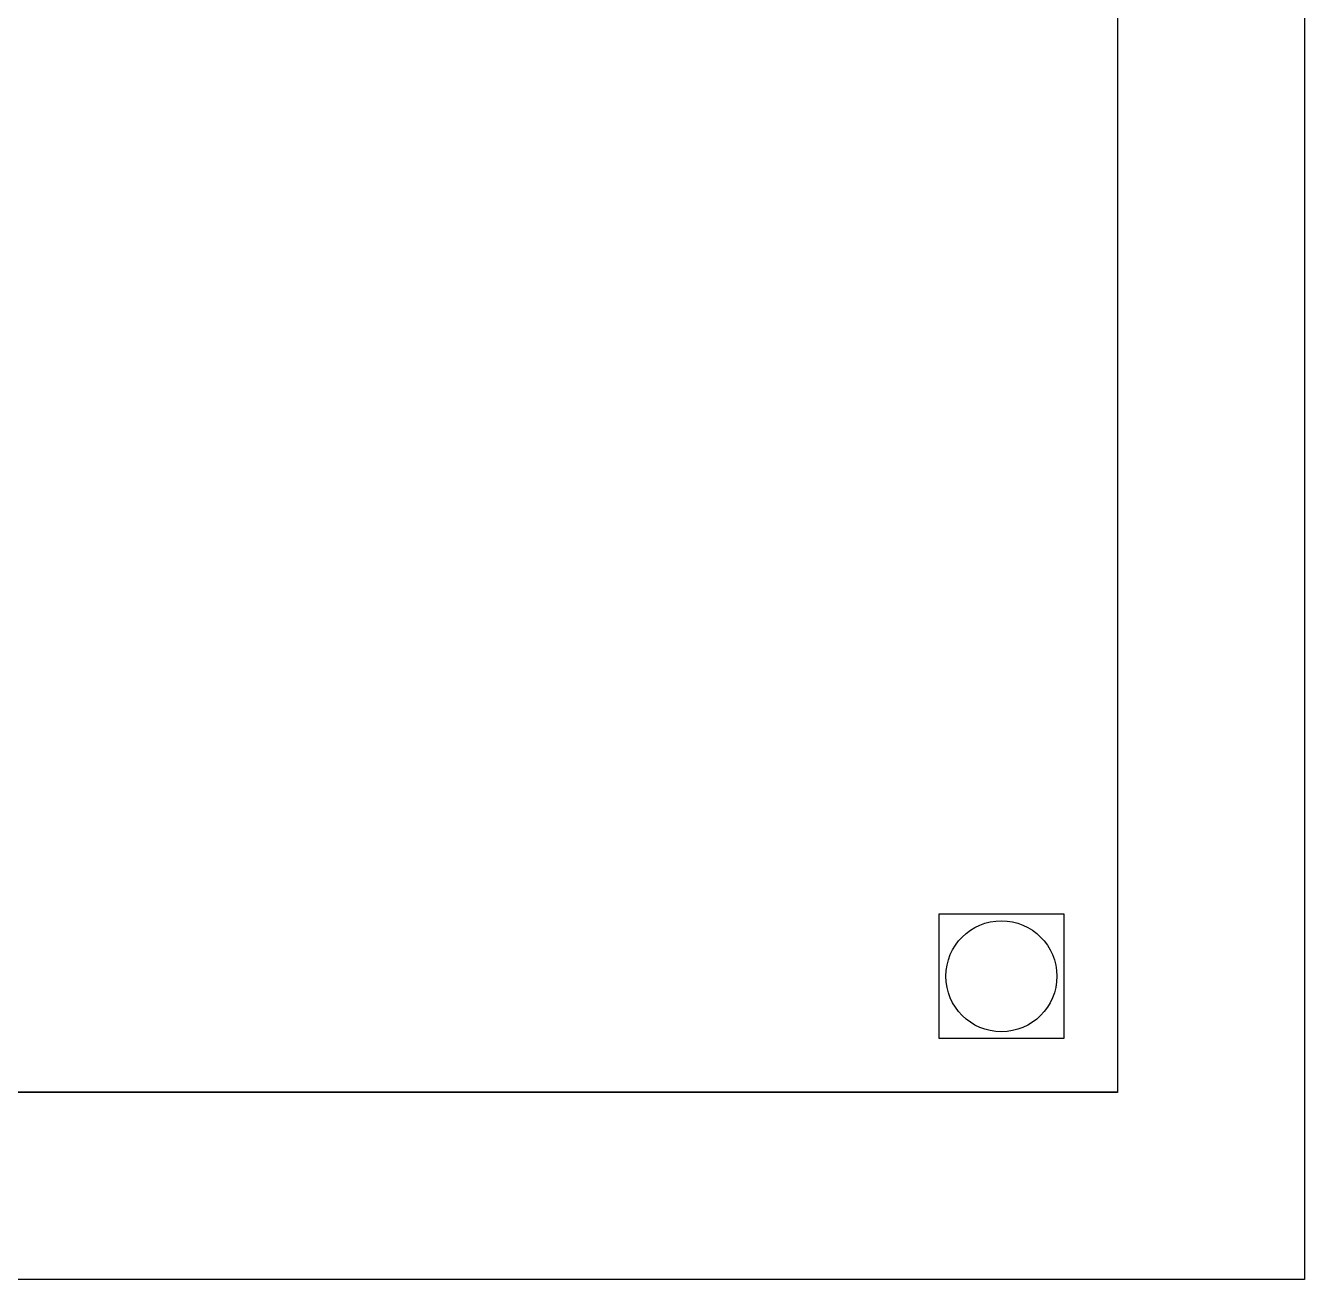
# Model space of a CAD drawing. Extents: x -4409 to 83729, y -39415 to 28842.
# Drawn here: x -563 to 463, y 19833 to 20838 of the extents above; entities that cross this region are included whole.
import ezdxf

# ---------------------------------------------------------------- set-up
doc = ezdxf.new("R2010")
doc.units = 0
doc.layers.add('WWW_CADBLOCKSFREE_COM', color=7, linetype='CONTINUOUS')

msp = doc.modelspace()

# ---------------------------------------------------------------- linework, layer by layer
at = {"layer": 'WWW_CADBLOCKSFREE_COM'}
for p, q in [((462.529, 21632.608), (462.529, 20242.608)), ((462.529, 20242.608), (462.529, 19832.608)), ((462.529, 19832.608), (-2087.471, 19832.608))]:
    msp.add_line(p, q, dxfattribs=at)
at = {"layer": 'WWW_CADBLOCKSFREE_COM', "color": 8}
msp.add_lwpolyline([(-1937.471, 21482.67), (312.529, 21482.67), (312.529, 19982.67), (-1937.471, 19982.67)], close=True, dxfattribs=at)
at = {"layer": 'WWW_CADBLOCKSFREE_COM'}
msp.add_lwpolyline([(-1937.471, 21482.608), (312.529, 21482.608), (312.529, 20242.608), (312.529, 19982.608), (-1937.471, 19982.608), (-1937.471, 21482.608)], dxfattribs=at)
at = {"layer": 'WWW_CADBLOCKSFREE_COM', "color": 7}
msp.add_lwpolyline([(169.47, 20125.731), (269.47, 20125.731), (269.47, 20025.731), (169.47, 20025.731), (169.47, 20125.731)], dxfattribs=at)
msp.add_circle((219.47, 20075.731), 44.482, dxfattribs=at)

doc.saveas('drawing.dxf')
